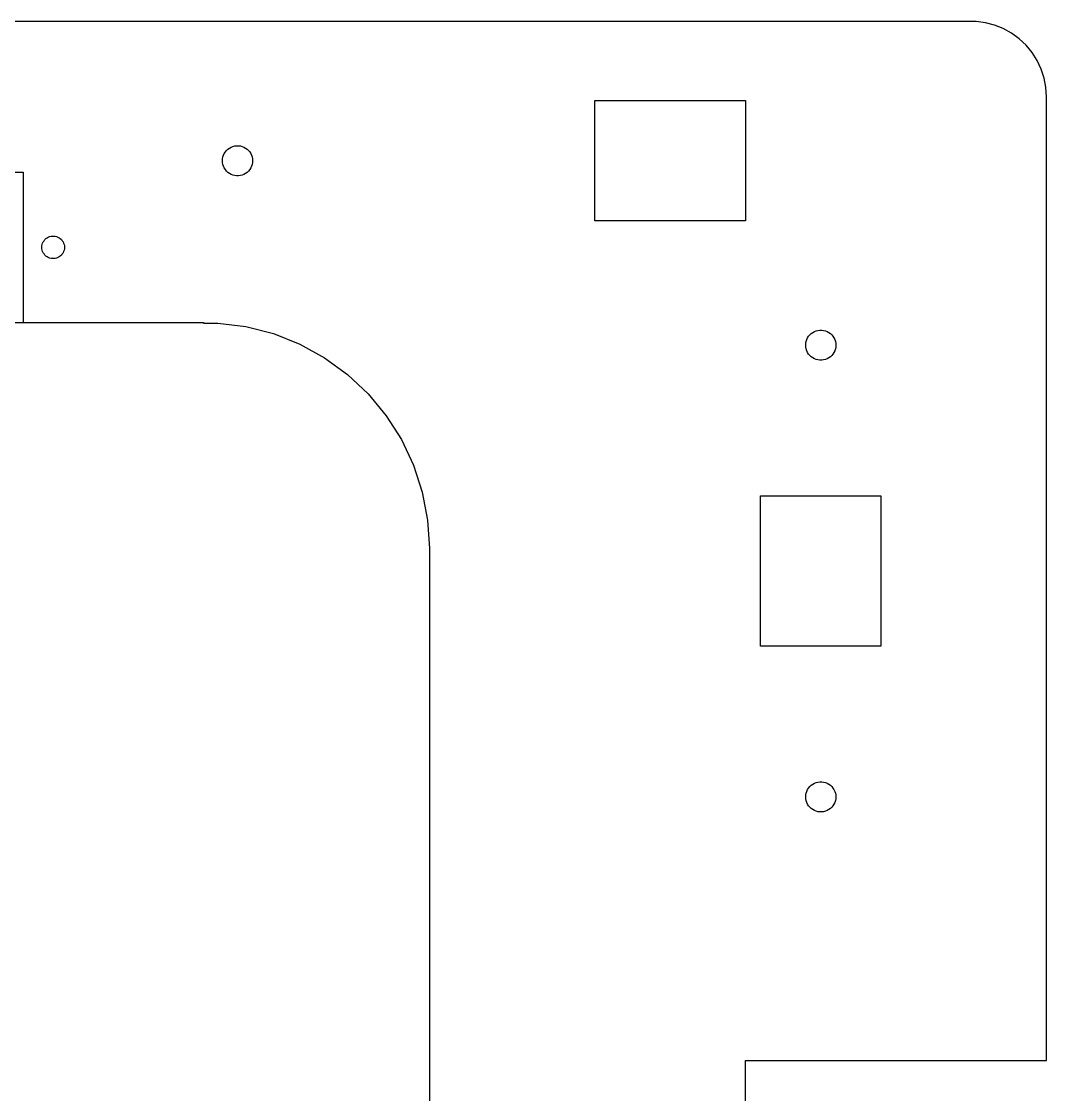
# Model space of a CAD drawing. Header units: millimetres. Extents: x -400 to 400, y 10 to 536.
# Drawn here: x 263.8 to 400, y 393.5 to 536 of the extents above; entities that cross this region are included whole.
import ezdxf

# ---------------------------------------------------------------- set-up
doc = ezdxf.new("R2010")
doc.units = ezdxf.units.MM
doc.layers.add('iTopie_plates-LaserCut_2x0.25in_thickness_2x400mm_2x380mm_2x330mm_rods_wide-triangle-holes.dxf_layer_1', color=1, linetype='Continuous')
doc.layers.add('iTopie_plates-LaserCut_2x0.25in_thickness_2x400mm_2x380mm_2x330mm_rods_wide-triangle-holes.dxf_layer_2', color=2, linetype='Continuous')

msp = doc.modelspace()

# ---------------------------------------------------------------- linework, layer by layer
at = {"layer": 'iTopie_plates-LaserCut_2x0.25in_thickness_2x400mm_2x380mm_2x330mm_rods_wide-triangle-holes.dxf_layer_1'}
for points in [[(360, 382), (360, 398), (360, 398), (400, 398), (400, 398), (400, 526), (400, 526), (399.921, 527.253), (399.921, 527.253), (399.686, 528.487), (399.686, 528.487), (399.298, 529.681), (399.298, 529.681), (398.763, 530.818), (398.763, 530.818), (398.09, 531.878), (398.09, 531.878), (397.29, 532.845), (397.29, 532.845), (396.374, 533.705), (396.374, 533.705), (395.358, 534.443), (395.358, 534.443), (394.258, 535.048), (394.258, 535.048), (393.09, 535.511), (393.09, 535.511), (391.874, 535.823), (391.874, 535.823), (390.628, 535.98), (390.628, 535.98), (390, 535.98), (390, 535.98), (390, 536), (390, 536), (20, 536)], [(340, 509.5), (340, 525.5), (340, 525.5), (360, 525.5), (360, 525.5), (360, 509.5), (360, 509.5), (340, 509.5)], [(292.374, 515.504), (292.125, 515.535), (292.125, 515.535), (291.882, 515.598), (291.882, 515.598), (291.648, 515.69), (291.648, 515.69), (291.428, 515.811), (291.428, 515.811), (291.225, 515.959), (291.225, 515.959), (291.042, 516.131), (291.042, 516.131), (290.882, 516.324), (290.882, 516.324), (290.747, 516.536), (290.747, 516.536), (290.64, 516.764), (290.64, 516.764), (290.563, 517.003), (290.563, 517.003), (290.516, 517.249), (290.516, 517.249), (290.5, 517.5), (290.5, 517.5), (290.516, 517.751), (290.516, 517.751), (290.563, 517.997), (290.563, 517.997), (290.64, 518.236), (290.64, 518.236), (290.747, 518.464), (290.747, 518.464), (290.882, 518.676), (290.882, 518.676), (291.042, 518.869), (291.042, 518.869), (291.225, 519.041), (291.225, 519.041), (291.428, 519.189), (291.428, 519.189), (291.648, 519.31), (291.648, 519.31), (291.882, 519.402), (291.882, 519.402), (292.125, 519.465), (292.125, 519.465), (292.374, 519.496), (292.374, 519.496), (292.626, 519.496), (292.626, 519.496), (292.875, 519.465), (292.875, 519.465), (293.118, 519.402), (293.118, 519.402), (293.352, 519.31), (293.352, 519.31), (293.572, 519.189), (293.572, 519.189), (293.775, 519.041), (293.775, 519.041), (293.958, 518.869), (293.958, 518.869), (294.118, 518.676), (294.118, 518.676), (294.253, 518.464), (294.253, 518.464), (294.36, 518.236), (294.36, 518.236), (294.437, 517.997), (294.437, 517.997), (294.484, 517.751), (294.484, 517.751), (294.5, 517.5), (294.5, 517.5), (294.484, 517.249), (294.484, 517.249), (294.437, 517.003), (294.437, 517.003), (294.36, 516.764), (294.36, 516.764), (294.253, 516.536), (294.253, 516.536), (294.118, 516.324), (294.118, 516.324), (293.958, 516.131), (293.958, 516.131), (293.775, 515.959), (293.775, 515.959), (293.572, 515.811), (293.572, 515.811), (293.352, 515.69), (293.352, 515.69), (293.118, 515.598), (293.118, 515.598), (292.875, 515.535), (292.875, 515.535), (292.626, 515.504), (292.626, 515.504), (292.374, 515.504)], [(267.906, 504.503), (267.719, 504.527), (267.719, 504.527), (267.536, 504.573), (267.536, 504.573), (267.361, 504.643), (267.361, 504.643), (267.196, 504.734), (267.196, 504.734), (267.044, 504.844), (267.044, 504.844), (266.907, 504.973), (266.907, 504.973), (266.786, 505.118), (266.786, 505.118), (266.686, 505.277), (266.686, 505.277), (266.605, 505.448), (266.605, 505.448), (266.547, 505.627), (266.547, 505.627), (266.512, 505.812), (266.512, 505.812), (266.5, 506), (266.5, 506), (266.512, 506.188), (266.512, 506.188), (266.547, 506.373), (266.547, 506.373), (266.605, 506.552), (266.605, 506.552), (266.686, 506.723), (266.686, 506.723), (266.786, 506.882), (266.786, 506.882), (266.907, 507.027), (266.907, 507.027), (267.044, 507.156), (267.044, 507.156), (267.196, 507.266), (267.196, 507.266), (267.361, 507.357), (267.361, 507.357), (267.536, 507.427), (267.536, 507.427), (267.719, 507.473), (267.719, 507.473), (267.906, 507.497), (267.906, 507.497), (268.094, 507.497), (268.094, 507.497), (268.281, 507.473), (268.281, 507.473), (268.464, 507.427), (268.464, 507.427), (268.639, 507.357), (268.639, 507.357), (268.804, 507.266), (268.804, 507.266), (268.956, 507.156), (268.956, 507.156), (269.093, 507.027), (269.093, 507.027), (269.214, 506.882), (269.214, 506.882), (269.314, 506.723), (269.314, 506.723), (269.395, 506.552), (269.395, 506.552), (269.453, 506.373), (269.453, 506.373), (269.488, 506.188), (269.488, 506.188), (269.5, 506), (269.5, 506), (269.488, 505.812), (269.488, 505.812), (269.453, 505.627), (269.453, 505.627), (269.395, 505.448), (269.395, 505.448), (269.314, 505.277), (269.314, 505.277), (269.214, 505.118), (269.214, 505.118), (269.093, 504.973), (269.093, 504.973), (268.956, 504.844), (268.956, 504.844), (268.804, 504.734), (268.804, 504.734), (268.639, 504.643), (268.639, 504.643), (268.464, 504.573), (268.464, 504.573), (268.281, 504.527), (268.281, 504.527), (268.094, 504.503), (268.094, 504.503), (267.906, 504.503)], [(240, 496), (288, 496), (288, 496), (288, 495.941), (288, 495.941), (289.884, 495.941), (289.884, 495.941), (293.621, 495.469), (293.621, 495.469), (297.271, 494.532), (297.271, 494.532), (300.773, 493.145), (300.773, 493.145), (304.075, 491.33), (304.075, 491.33), (307.123, 489.115), (307.123, 489.115), (309.869, 486.536), (309.869, 486.536), (312.271, 483.634), (312.271, 483.634), (314.289, 480.453), (314.289, 480.453), (315.893, 477.044), (315.893, 477.044), (317.057, 473.461), (317.057, 473.461), (317.763, 469.76), (317.763, 469.76), (318, 466), (318, 466), (318, 166)], [(369.874, 491.004), (369.625, 491.035), (369.625, 491.035), (369.382, 491.098), (369.382, 491.098), (369.148, 491.19), (369.148, 491.19), (368.928, 491.311), (368.928, 491.311), (368.725, 491.459), (368.725, 491.459), (368.542, 491.631), (368.542, 491.631), (368.382, 491.824), (368.382, 491.824), (368.247, 492.036), (368.247, 492.036), (368.14, 492.264), (368.14, 492.264), (368.063, 492.503), (368.063, 492.503), (368.016, 492.749), (368.016, 492.749), (368, 493), (368, 493), (368.016, 493.251), (368.016, 493.251), (368.063, 493.497), (368.063, 493.497), (368.14, 493.736), (368.14, 493.736), (368.247, 493.964), (368.247, 493.964), (368.382, 494.176), (368.382, 494.176), (368.542, 494.369), (368.542, 494.369), (368.725, 494.541), (368.725, 494.541), (368.928, 494.689), (368.928, 494.689), (369.148, 494.81), (369.148, 494.81), (369.382, 494.902), (369.382, 494.902), (369.625, 494.965), (369.625, 494.965), (369.874, 494.996), (369.874, 494.996), (370.126, 494.996), (370.126, 494.996), (370.375, 494.965), (370.375, 494.965), (370.618, 494.902), (370.618, 494.902), (370.852, 494.81), (370.852, 494.81), (371.072, 494.689), (371.072, 494.689), (371.275, 494.541), (371.275, 494.541), (371.458, 494.369), (371.458, 494.369), (371.618, 494.176), (371.618, 494.176), (371.753, 493.964), (371.753, 493.964), (371.86, 493.736), (371.86, 493.736), (371.937, 493.497), (371.937, 493.497), (371.984, 493.251), (371.984, 493.251), (372, 493), (372, 493), (371.984, 492.749), (371.984, 492.749), (371.937, 492.503), (371.937, 492.503), (371.86, 492.264), (371.86, 492.264), (371.753, 492.036), (371.753, 492.036), (371.618, 491.824), (371.618, 491.824), (371.458, 491.631), (371.458, 491.631), (371.275, 491.459), (371.275, 491.459), (371.072, 491.311), (371.072, 491.311), (370.852, 491.19), (370.852, 491.19), (370.618, 491.098), (370.618, 491.098), (370.375, 491.035), (370.375, 491.035), (370.126, 491.004), (370.126, 491.004), (369.874, 491.004)], [(362, 453), (362, 473), (362, 473), (378, 473), (378, 473), (378, 453), (378, 453), (362, 453)], [(369.874, 431.004), (369.625, 431.035), (369.625, 431.035), (369.382, 431.098), (369.382, 431.098), (369.148, 431.19), (369.148, 431.19), (368.928, 431.311), (368.928, 431.311), (368.725, 431.459), (368.725, 431.459), (368.542, 431.631), (368.542, 431.631), (368.382, 431.824), (368.382, 431.824), (368.247, 432.036), (368.247, 432.036), (368.14, 432.264), (368.14, 432.264), (368.063, 432.503), (368.063, 432.503), (368.016, 432.749), (368.016, 432.749), (368, 433), (368, 433), (368.016, 433.251), (368.016, 433.251), (368.063, 433.497), (368.063, 433.497), (368.14, 433.736), (368.14, 433.736), (368.247, 433.964), (368.247, 433.964), (368.382, 434.176), (368.382, 434.176), (368.542, 434.369), (368.542, 434.369), (368.725, 434.541), (368.725, 434.541), (368.928, 434.689), (368.928, 434.689), (369.148, 434.81), (369.148, 434.81), (369.382, 434.902), (369.382, 434.902), (369.625, 434.965), (369.625, 434.965), (369.874, 434.996), (369.874, 434.996), (370.126, 434.996), (370.126, 434.996), (370.375, 434.965), (370.375, 434.965), (370.618, 434.902), (370.618, 434.902), (370.852, 434.81), (370.852, 434.81), (371.072, 434.689), (371.072, 434.689), (371.275, 434.541), (371.275, 434.541), (371.458, 434.369), (371.458, 434.369), (371.618, 434.176), (371.618, 434.176), (371.753, 433.964), (371.753, 433.964), (371.86, 433.736), (371.86, 433.736), (371.937, 433.497), (371.937, 433.497), (371.984, 433.251), (371.984, 433.251), (372, 433), (372, 433), (371.984, 432.749), (371.984, 432.749), (371.937, 432.503), (371.937, 432.503), (371.86, 432.264), (371.86, 432.264), (371.753, 432.036), (371.753, 432.036), (371.618, 431.824), (371.618, 431.824), (371.458, 431.631), (371.458, 431.631), (371.275, 431.459), (371.275, 431.459), (371.072, 431.311), (371.072, 431.311), (370.852, 431.19), (370.852, 431.19), (370.618, 431.098), (370.618, 431.098), (370.375, 431.035), (370.375, 431.035), (370.126, 431.004), (370.126, 431.004), (369.874, 431.004)]]:
    msp.add_lwpolyline(points, dxfattribs=at)
at = {"layer": 'iTopie_plates-LaserCut_2x0.25in_thickness_2x400mm_2x380mm_2x330mm_rods_wide-triangle-holes.dxf_layer_2'}
for points in [[(360, 382), (360, 398), (360, 398), (400, 398), (400, 398), (400, 526), (400, 526), (399.921, 527.253), (399.921, 527.253), (399.686, 528.487), (399.686, 528.487), (399.298, 529.681), (399.298, 529.681), (398.763, 530.818), (398.763, 530.818), (398.09, 531.878), (398.09, 531.878), (397.29, 532.845), (397.29, 532.845), (396.374, 533.705), (396.374, 533.705), (395.358, 534.443), (395.358, 534.443), (394.258, 535.048), (394.258, 535.048), (393.09, 535.511), (393.09, 535.511), (391.874, 535.823), (391.874, 535.823), (390.628, 535.98), (390.628, 535.98), (390, 535.98), (390, 535.98), (390, 536), (390, 536), (20, 536)], [(340, 509.5), (340, 525.5), (340, 525.5), (360, 525.5), (360, 525.5), (360, 509.5), (360, 509.5), (340, 509.5)], [(292.374, 515.504), (292.125, 515.535), (292.125, 515.535), (291.882, 515.598), (291.882, 515.598), (291.648, 515.69), (291.648, 515.69), (291.428, 515.811), (291.428, 515.811), (291.225, 515.959), (291.225, 515.959), (291.042, 516.131), (291.042, 516.131), (290.882, 516.324), (290.882, 516.324), (290.747, 516.536), (290.747, 516.536), (290.64, 516.764), (290.64, 516.764), (290.563, 517.003), (290.563, 517.003), (290.516, 517.249), (290.516, 517.249), (290.5, 517.5), (290.5, 517.5), (290.516, 517.751), (290.516, 517.751), (290.563, 517.997), (290.563, 517.997), (290.64, 518.236), (290.64, 518.236), (290.747, 518.464), (290.747, 518.464), (290.882, 518.676), (290.882, 518.676), (291.042, 518.869), (291.042, 518.869), (291.225, 519.041), (291.225, 519.041), (291.428, 519.189), (291.428, 519.189), (291.648, 519.31), (291.648, 519.31), (291.882, 519.402), (291.882, 519.402), (292.125, 519.465), (292.125, 519.465), (292.374, 519.496), (292.374, 519.496), (292.626, 519.496), (292.626, 519.496), (292.875, 519.465), (292.875, 519.465), (293.118, 519.402), (293.118, 519.402), (293.352, 519.31), (293.352, 519.31), (293.572, 519.189), (293.572, 519.189), (293.775, 519.041), (293.775, 519.041), (293.958, 518.869), (293.958, 518.869), (294.118, 518.676), (294.118, 518.676), (294.253, 518.464), (294.253, 518.464), (294.36, 518.236), (294.36, 518.236), (294.437, 517.997), (294.437, 517.997), (294.484, 517.751), (294.484, 517.751), (294.5, 517.5), (294.5, 517.5), (294.484, 517.249), (294.484, 517.249), (294.437, 517.003), (294.437, 517.003), (294.36, 516.764), (294.36, 516.764), (294.253, 516.536), (294.253, 516.536), (294.118, 516.324), (294.118, 516.324), (293.958, 516.131), (293.958, 516.131), (293.775, 515.959), (293.775, 515.959), (293.572, 515.811), (293.572, 515.811), (293.352, 515.69), (293.352, 515.69), (293.118, 515.598), (293.118, 515.598), (292.875, 515.535), (292.875, 515.535), (292.626, 515.504), (292.626, 515.504), (292.374, 515.504)], [(256, 516), (264, 516), (264, 516), (264, 496), (264, 496), (288, 496), (288, 496), (288, 495.941), (288, 495.941), (289.884, 495.941), (289.884, 495.941), (293.621, 495.469), (293.621, 495.469), (297.271, 494.532), (297.271, 494.532), (300.773, 493.145), (300.773, 493.145), (304.075, 491.33), (304.075, 491.33), (307.123, 489.115), (307.123, 489.115), (309.869, 486.536), (309.869, 486.536), (312.271, 483.634), (312.271, 483.634), (314.289, 480.453), (314.289, 480.453), (315.893, 477.044), (315.893, 477.044), (317.057, 473.461), (317.057, 473.461), (317.763, 469.76), (317.763, 469.76), (318, 466), (318, 466), (318, 166)], [(267.906, 504.503), (267.719, 504.527), (267.719, 504.527), (267.536, 504.573), (267.536, 504.573), (267.361, 504.643), (267.361, 504.643), (267.196, 504.734), (267.196, 504.734), (267.044, 504.844), (267.044, 504.844), (266.907, 504.973), (266.907, 504.973), (266.786, 505.118), (266.786, 505.118), (266.686, 505.277), (266.686, 505.277), (266.605, 505.448), (266.605, 505.448), (266.547, 505.627), (266.547, 505.627), (266.512, 505.812), (266.512, 505.812), (266.5, 506), (266.5, 506), (266.512, 506.188), (266.512, 506.188), (266.547, 506.373), (266.547, 506.373), (266.605, 506.552), (266.605, 506.552), (266.686, 506.723), (266.686, 506.723), (266.786, 506.882), (266.786, 506.882), (266.907, 507.027), (266.907, 507.027), (267.044, 507.156), (267.044, 507.156), (267.196, 507.266), (267.196, 507.266), (267.361, 507.357), (267.361, 507.357), (267.536, 507.427), (267.536, 507.427), (267.719, 507.473), (267.719, 507.473), (267.906, 507.497), (267.906, 507.497), (268.094, 507.497), (268.094, 507.497), (268.281, 507.473), (268.281, 507.473), (268.464, 507.427), (268.464, 507.427), (268.639, 507.357), (268.639, 507.357), (268.804, 507.266), (268.804, 507.266), (268.956, 507.156), (268.956, 507.156), (269.093, 507.027), (269.093, 507.027), (269.214, 506.882), (269.214, 506.882), (269.314, 506.723), (269.314, 506.723), (269.395, 506.552), (269.395, 506.552), (269.453, 506.373), (269.453, 506.373), (269.488, 506.188), (269.488, 506.188), (269.5, 506), (269.5, 506), (269.488, 505.812), (269.488, 505.812), (269.453, 505.627), (269.453, 505.627), (269.395, 505.448), (269.395, 505.448), (269.314, 505.277), (269.314, 505.277), (269.214, 505.118), (269.214, 505.118), (269.093, 504.973), (269.093, 504.973), (268.956, 504.844), (268.956, 504.844), (268.804, 504.734), (268.804, 504.734), (268.639, 504.643), (268.639, 504.643), (268.464, 504.573), (268.464, 504.573), (268.281, 504.527), (268.281, 504.527), (268.094, 504.503), (268.094, 504.503), (267.906, 504.503)], [(369.874, 491.004), (369.625, 491.035), (369.625, 491.035), (369.382, 491.098), (369.382, 491.098), (369.148, 491.19), (369.148, 491.19), (368.928, 491.311), (368.928, 491.311), (368.725, 491.459), (368.725, 491.459), (368.542, 491.631), (368.542, 491.631), (368.382, 491.824), (368.382, 491.824), (368.247, 492.036), (368.247, 492.036), (368.14, 492.264), (368.14, 492.264), (368.063, 492.503), (368.063, 492.503), (368.016, 492.749), (368.016, 492.749), (368, 493), (368, 493), (368.016, 493.251), (368.016, 493.251), (368.063, 493.497), (368.063, 493.497), (368.14, 493.736), (368.14, 493.736), (368.247, 493.964), (368.247, 493.964), (368.382, 494.176), (368.382, 494.176), (368.542, 494.369), (368.542, 494.369), (368.725, 494.541), (368.725, 494.541), (368.928, 494.689), (368.928, 494.689), (369.148, 494.81), (369.148, 494.81), (369.382, 494.902), (369.382, 494.902), (369.625, 494.965), (369.625, 494.965), (369.874, 494.996), (369.874, 494.996), (370.126, 494.996), (370.126, 494.996), (370.375, 494.965), (370.375, 494.965), (370.618, 494.902), (370.618, 494.902), (370.852, 494.81), (370.852, 494.81), (371.072, 494.689), (371.072, 494.689), (371.275, 494.541), (371.275, 494.541), (371.458, 494.369), (371.458, 494.369), (371.618, 494.176), (371.618, 494.176), (371.753, 493.964), (371.753, 493.964), (371.86, 493.736), (371.86, 493.736), (371.937, 493.497), (371.937, 493.497), (371.984, 493.251), (371.984, 493.251), (372, 493), (372, 493), (371.984, 492.749), (371.984, 492.749), (371.937, 492.503), (371.937, 492.503), (371.86, 492.264), (371.86, 492.264), (371.753, 492.036), (371.753, 492.036), (371.618, 491.824), (371.618, 491.824), (371.458, 491.631), (371.458, 491.631), (371.275, 491.459), (371.275, 491.459), (371.072, 491.311), (371.072, 491.311), (370.852, 491.19), (370.852, 491.19), (370.618, 491.098), (370.618, 491.098), (370.375, 491.035), (370.375, 491.035), (370.126, 491.004), (370.126, 491.004), (369.874, 491.004)], [(362, 453), (362, 473), (362, 473), (378, 473), (378, 473), (378, 453), (378, 453), (362, 453)], [(369.874, 431.004), (369.625, 431.035), (369.625, 431.035), (369.382, 431.098), (369.382, 431.098), (369.148, 431.19), (369.148, 431.19), (368.928, 431.311), (368.928, 431.311), (368.725, 431.459), (368.725, 431.459), (368.542, 431.631), (368.542, 431.631), (368.382, 431.824), (368.382, 431.824), (368.247, 432.036), (368.247, 432.036), (368.14, 432.264), (368.14, 432.264), (368.063, 432.503), (368.063, 432.503), (368.016, 432.749), (368.016, 432.749), (368, 433), (368, 433), (368.016, 433.251), (368.016, 433.251), (368.063, 433.497), (368.063, 433.497), (368.14, 433.736), (368.14, 433.736), (368.247, 433.964), (368.247, 433.964), (368.382, 434.176), (368.382, 434.176), (368.542, 434.369), (368.542, 434.369), (368.725, 434.541), (368.725, 434.541), (368.928, 434.689), (368.928, 434.689), (369.148, 434.81), (369.148, 434.81), (369.382, 434.902), (369.382, 434.902), (369.625, 434.965), (369.625, 434.965), (369.874, 434.996), (369.874, 434.996), (370.126, 434.996), (370.126, 434.996), (370.375, 434.965), (370.375, 434.965), (370.618, 434.902), (370.618, 434.902), (370.852, 434.81), (370.852, 434.81), (371.072, 434.689), (371.072, 434.689), (371.275, 434.541), (371.275, 434.541), (371.458, 434.369), (371.458, 434.369), (371.618, 434.176), (371.618, 434.176), (371.753, 433.964), (371.753, 433.964), (371.86, 433.736), (371.86, 433.736), (371.937, 433.497), (371.937, 433.497), (371.984, 433.251), (371.984, 433.251), (372, 433), (372, 433), (371.984, 432.749), (371.984, 432.749), (371.937, 432.503), (371.937, 432.503), (371.86, 432.264), (371.86, 432.264), (371.753, 432.036), (371.753, 432.036), (371.618, 431.824), (371.618, 431.824), (371.458, 431.631), (371.458, 431.631), (371.275, 431.459), (371.275, 431.459), (371.072, 431.311), (371.072, 431.311), (370.852, 431.19), (370.852, 431.19), (370.618, 431.098), (370.618, 431.098), (370.375, 431.035), (370.375, 431.035), (370.126, 431.004), (370.126, 431.004), (369.874, 431.004)]]:
    msp.add_lwpolyline(points, dxfattribs=at)

doc.saveas('drawing.dxf')
